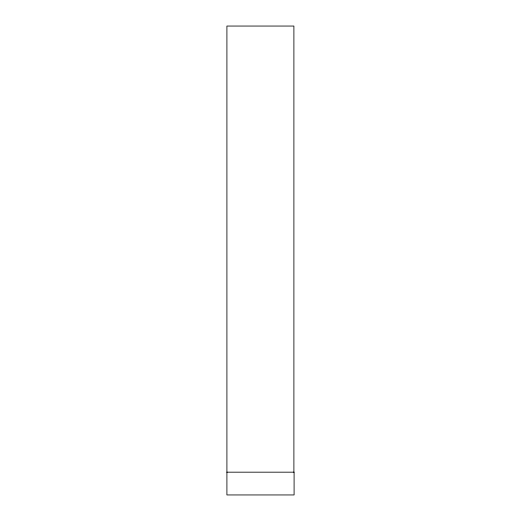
<?xml version="1.0" encoding="UTF-8"?>
<svg xmlns="http://www.w3.org/2000/svg" width="521" height="521" viewBox="0 0 521 521"><rect width="100%" height="100%" fill="white"/><g stroke="black" fill="none" stroke-linecap="round" stroke-linejoin="round"><path stroke-width="0.78" d="M226.909 472.176L294.091 472.176L294.091 494.95L226.909 494.95L226.909 26.05L293.896 26.05L293.896 472.176"/></g></svg>
